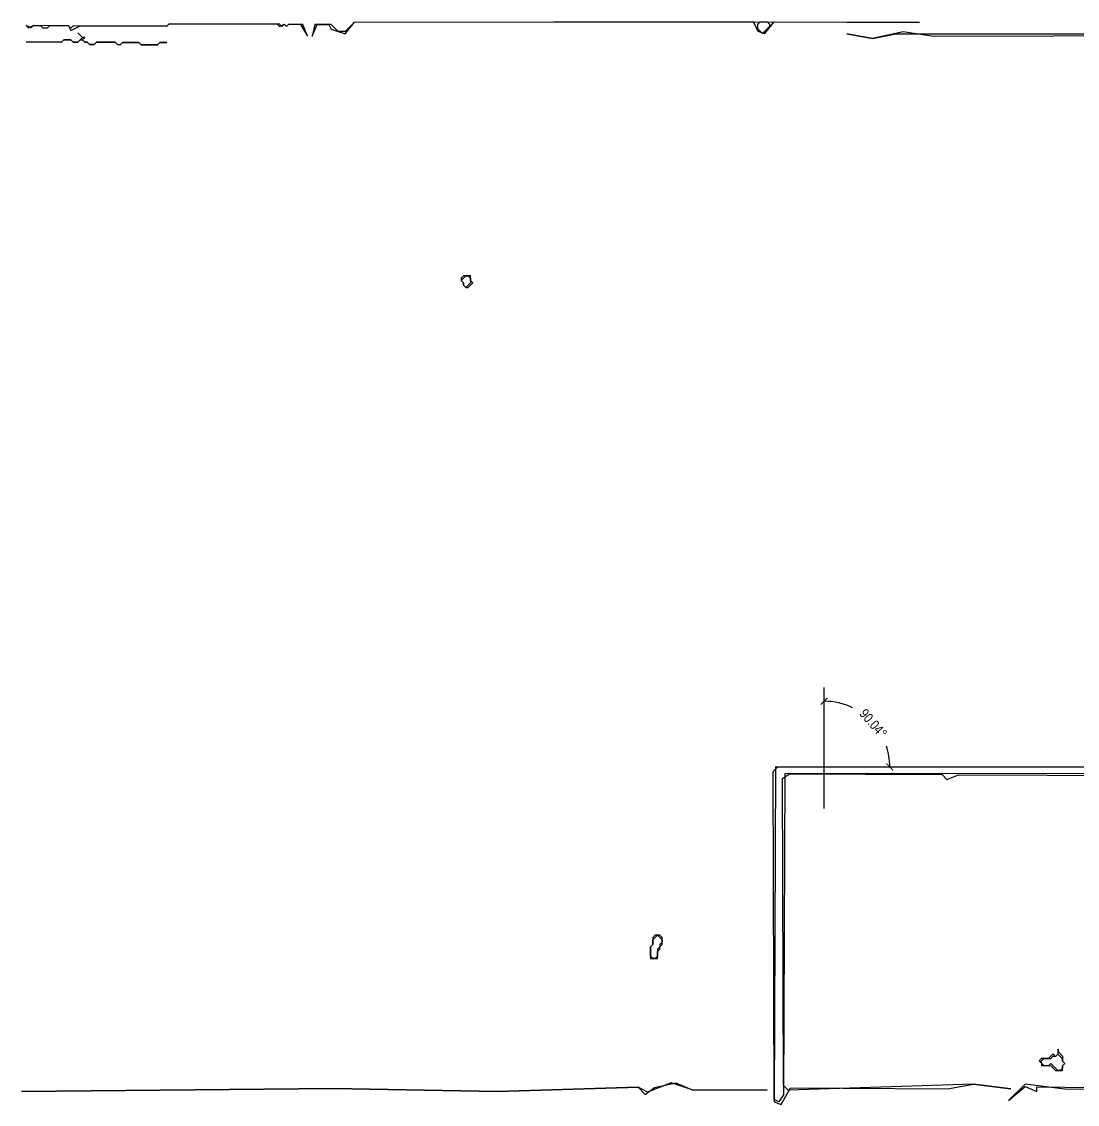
# Model space of a CAD drawing. Header units: inches. Extents: x 0 to 116, y 0 to 63.
# Drawn here: x 0.01 to 27.21, y 35.32 to 63.23 of the extents above; entities that cross this region are included whole.
import ezdxf

# ---------------------------------------------------------------- set-up
doc = ezdxf.new("R2010")
doc.units = ezdxf.units.IN
doc.styles.add('OpenSansCondensed-Light', font='OpenSansCondensed-Light.ttf')
doc.dimstyles.new('EZDXF', dxfattribs={"dimtxt": 0.25, "dimasz": 0.175, "dimexe": 0.375, "dimexo": 0.125, "dimgap": 0.1, "dimtad": 1, "dimlfac": 100, "dimzin": 12, "dimdsep": 46, "dimtxsty": 'OpenSansCondensed-Light', "dimblk": 'ARCHTICK', "dimcen": 2.5, "dimazin": 3, "dimtfac": 0.5, "dimtmove": 2, "dimatfit": 3, "dimarcsym": 0})

# ---------------------------------------------------------------- blocks, each defined once
blk = doc.blocks.new('_ARCHTICK')
at = {"color": 0, "linetype": 'ByBlock', "const_width": 0.15}
blk.add_lwpolyline([(-0.5, -0.5), (0.5, 0.5)], dxfattribs=at)
blk = doc.blocks.new('*D4')
at = {"color": 0, "lineweight": -2, "transparency": 16777216}
for start, end in [(64.4064, 90), (359.9561, 18.5632)]:
    blk.add_arc((20.687, 44.018), 1.693, start, end, dxfattribs=at)
at = {"layer": 'Defpoints', "color": 0, "transparency": 16777216}
for p in [(20.687, 46.064), (21.534, 45.484), (19.498, 44.018), (53.081, 43.993), (20.687, 42.947)]:
    blk.add_point(p, dxfattribs=at)
at = {"color": 0, "lineweight": -2, "transparency": 16777216, "xscale": 0.175, "yscale": 0.175, "zscale": 0.175}
for p, rotation in [((20.687, 45.711), 180), ((22.38, 44.016), 269.9560990373841)]:
    blk.add_blockref('_ARCHTICK', p, dxfattribs=dict(at, rotation=rotation))
at = {"color": 0, "transparency": 16777216, "insert": (21.955, 45.139), "char_height": 0.25, "attachment_point": 5, "rotation": 311.4848, "style": 'OpenSansCondensed-Light'}
blk.add_mtext('90.04°', dxfattribs=at)

msp = doc.modelspace()

# ---------------------------------------------------------------- linework, layer by layer
msp.add_line((20.68657, 42.94668), (20.68657, 46.06425))
for points in [[(7.37946, 62.85589), (7.25998, 63.15842), (6.89759, 63.16), (6.83692, 63.09986), (6.77679, 63.16052), (6.71612, 63.10039), (6.65599, 63.16105), (3.81722, 63.17344), (3.75655, 63.1133), (1.34058, 63.12384), (1.27991, 63.06371), (1.21978, 63.12437), (0.31379, 63.12832), (0.25312, 63.06819), (0.13259, 63.12911), (0.19272, 63.06845), (0.31379, 63.12832), (0.49498, 63.12753), (0.55512, 63.06687), (0.67592, 63.06634), (0.73658, 63.12648), (1.21978, 63.12437), (1.27965, 63.00331), (1.52177, 63.12305), (3.75655, 63.1133), (3.81722, 63.17344), (6.59559, 63.16131), (6.65573, 63.10065), (6.77679, 63.16052), (6.83692, 63.09986), (6.89759, 63.16), (7.19958, 63.15868)], [(7.37946, 62.85589), (7.25998, 63.15842), (6.89759, 63.16), (6.83692, 63.09986), (6.77679, 63.16052), (6.71612, 63.10039), (6.65599, 63.16105), (3.81722, 63.17344), (3.75655, 63.1133), (1.34058, 63.12384), (1.27991, 63.06371), (1.21978, 63.12437), (0.31379, 63.12832), (0.25312, 63.06819), (0.13259, 63.12911), (0.19272, 63.06845), (0.31379, 63.12832), (0.49498, 63.12753), (0.55512, 63.06687), (0.67592, 63.06634), (0.73658, 63.12648), (1.21978, 63.12437), (1.27965, 63.00331), (1.52177, 63.12305), (3.75655, 63.1133), (3.81722, 63.17344), (6.59559, 63.16131), (6.65573, 63.10065), (6.77679, 63.16052), (6.83692, 63.09986), (6.89759, 63.16), (7.19958, 63.15868)], [(7.50026, 62.85536), (7.62238, 63.15683), (7.92438, 63.15552), (7.98425, 63.03445), (8.34612, 62.91207), (8.58903, 63.21302), (18.8572, 63.22861), (18.97694, 62.98649), (19.15788, 62.9253), (19.40079, 63.22624), (23.14556, 63.2099), (8.58903, 63.21302), (8.34638, 62.97247), (8.16518, 62.97326), (7.98478, 63.15525), (7.56198, 63.1571)], [(7.50026, 62.85536), (7.62238, 63.15683), (7.92438, 63.15552), (7.98425, 63.03445), (8.34612, 62.91207), (8.58903, 63.21302), (18.8572, 63.22861), (18.97694, 62.98649), (19.15788, 62.9253), (19.40079, 63.22624), (23.14556, 63.2099), (8.58903, 63.21302), (8.34638, 62.97247), (8.16518, 62.97326), (7.98478, 63.15525), (7.56198, 63.1571)], [(18.97721, 63.04689), (18.97774, 63.16769), (19.0384, 63.22782), (19.2196, 63.22703), (19.27973, 63.16637), (19.27947, 63.10597), (19.09748, 62.92556)], [(0.13074, 62.70632), (1.03673, 62.70236), (1.0974, 62.7625), (1.2786, 62.76171), (1.33873, 62.70105), (1.45953, 62.70052), (1.52019, 62.76066), (1.58059, 62.76039), (1.64073, 62.69973), (1.70113, 62.69947), (1.76126, 62.6388), (1.88206, 62.63828), (1.94273, 62.69841), (2.42592, 62.6963), (2.48606, 62.63564), (2.54646, 62.63538), (2.60712, 62.69551), (3.02992, 62.69367), (3.09005, 62.63301), (3.51285, 62.63116), (3.57351, 62.6913), (3.75471, 62.69051), (3.57351, 62.6913), (3.51285, 62.63116), (3.09005, 62.63301), (3.02992, 62.69367), (2.60712, 62.69551), (2.54646, 62.63538), (2.48606, 62.63564), (2.42592, 62.6963), (1.94273, 62.69841), (1.88206, 62.63828), (1.76126, 62.6388), (1.70113, 62.69947), (1.64073, 62.69973), (1.58059, 62.76039), (1.64126, 62.82053), (1.58086, 62.82079), (1.46058, 62.94212), (1.58086, 62.82079), (1.45953, 62.70052), (1.33873, 62.70105), (1.2786, 62.76171), (1.0974, 62.7625), (1.03673, 62.70236)], [(0.13074, 62.70632), (1.03673, 62.70236), (1.0974, 62.7625), (1.2786, 62.76171), (1.33873, 62.70105), (1.45953, 62.70052), (1.52019, 62.76066), (1.58059, 62.76039), (1.64073, 62.69973), (1.70113, 62.69947), (1.76126, 62.6388), (1.88206, 62.63828), (1.94273, 62.69841), (2.42592, 62.6963), (2.48606, 62.63564), (2.54646, 62.63538), (2.60712, 62.69551), (3.02992, 62.69367), (3.09005, 62.63301), (3.51285, 62.63116), (3.57351, 62.6913), (3.75471, 62.69051), (3.57351, 62.6913), (3.51285, 62.63116), (3.09005, 62.63301), (3.02992, 62.69367), (2.60712, 62.69551), (2.54646, 62.63538), (2.48606, 62.63564), (2.42592, 62.6963), (1.94273, 62.69841), (1.88206, 62.63828), (1.76126, 62.6388), (1.70113, 62.69947), (1.64073, 62.69973), (1.58059, 62.76039), (1.64126, 62.82053), (1.58086, 62.82079), (1.46058, 62.94212), (1.58086, 62.82079), (1.45953, 62.70052), (1.33873, 62.70105), (1.2786, 62.76171), (1.0974, 62.7625), (1.03673, 62.70236)], [(48.33133, 62.91881), (23.50637, 62.84592), (22.72171, 62.97015), (21.93573, 62.79238), (21.27186, 62.91607), (21.93573, 62.79238), (22.54025, 62.91054)], [(48.33133, 62.91881), (23.50637, 62.84592), (22.72171, 62.97015), (21.93573, 62.79238), (21.27186, 62.91607), (21.93573, 62.79238), (22.54025, 62.91054)], [(11.39934, 56.67749), (11.33868, 56.61736), (11.33842, 56.55696), (11.39855, 56.49629), (11.39829, 56.43589), (11.45843, 56.37523), (11.51883, 56.37497), (11.64015, 56.49524), (11.58002, 56.5559), (11.58054, 56.6767)], [(11.39934, 56.67749), (11.33868, 56.61736), (11.33842, 56.55696), (11.39855, 56.49629), (11.39829, 56.43589), (11.45843, 56.37523), (11.51883, 56.37497), (11.64015, 56.49524), (11.58002, 56.5559), (11.58054, 56.6767)], [(11.52014, 56.67697), (11.58028, 56.6163), (11.57975, 56.4955), (11.45843, 56.37523), (11.39829, 56.43589), (11.39855, 56.49629), (11.33842, 56.55696), (11.45974, 56.67723)], [(55.19477, 43.98348), (55.13385, 43.86294), (19.67859, 43.83645), (19.64249, 35.56172), (19.5209, 35.38105), (19.40036, 35.44198), (19.37686, 43.89816), (19.49819, 44.01843), (53.08079, 43.9927), (54.8933, 44.1056)], [(55.25517, 43.98321), (54.8933, 44.1056), (53.08079, 43.9927), (19.43779, 44.0187), (19.4001, 35.38158), (19.58103, 35.32039), (19.82448, 35.74213), (23.87124, 35.72447), (24.53616, 35.84237), (25.50202, 35.71736), (24.53616, 35.84237), (19.76381, 35.682), (19.64354, 35.80332), (19.61767, 43.71591), (19.79939, 43.83592), (23.72536, 43.81879), (23.84563, 43.69746), (24.14815, 43.81694), (33.26846, 43.77715), (33.38847, 43.59542), (33.38926, 43.77662), (33.56993, 43.65503), (33.81232, 43.83518), (54.71079, 43.80439)], [(55.25517, 43.98321), (54.8933, 44.1056), (53.08079, 43.9927), (19.43779, 44.0187), (19.4001, 35.38158), (19.58103, 35.32039), (19.82448, 35.74213), (23.87124, 35.72447), (24.53616, 35.84237), (25.50202, 35.71736), (24.53616, 35.84237), (19.76381, 35.682), (19.64354, 35.80332), (19.61767, 43.71591), (19.79939, 43.83592), (23.72536, 43.81879), (23.84563, 43.69746), (24.14815, 43.81694), (33.26846, 43.77715), (33.38847, 43.59542), (33.38926, 43.77662), (33.56993, 43.65503), (33.81232, 43.83518), (54.71079, 43.80439)], [(16.45924, 39.68285), (16.33844, 39.68338), (16.27778, 39.62324), (16.27699, 39.44205), (16.21632, 39.38191), (16.21501, 39.07991), (16.3962, 39.07912), (16.397, 39.26032), (16.45766, 39.32046), (16.45792, 39.38086), (16.51858, 39.44099), (16.51938, 39.62219)], [(16.45924, 39.68285), (16.33844, 39.68338), (16.27778, 39.62324), (16.27699, 39.44205), (16.21632, 39.38191), (16.21501, 39.07991), (16.3962, 39.07912), (16.397, 39.26032), (16.45766, 39.32046), (16.45792, 39.38086), (16.51858, 39.44099), (16.51938, 39.62219)], [(16.39884, 39.68312), (16.51911, 39.56179), (16.51885, 39.50139), (16.45819, 39.44125), (16.45792, 39.38086), (16.39726, 39.32072), (16.39647, 39.13952), (16.33581, 39.07939), (16.27541, 39.07965), (16.21527, 39.14031), (16.21632, 39.38191), (16.27699, 39.44205), (16.27751, 39.56284)], [(26.89411, 36.37569), (26.83397, 36.43635), (26.8345, 36.55715), (26.71423, 36.67848), (26.71449, 36.73888), (26.71396, 36.61808), (26.6533, 36.55794), (26.59317, 36.61861), (26.47184, 36.49833), (26.29064, 36.49912), (26.22998, 36.43899), (26.29011, 36.37833), (26.28985, 36.31793), (26.53145, 36.31687), (26.65172, 36.19555), (26.83292, 36.19476), (26.83345, 36.31555)], [(26.89411, 36.37569), (26.83397, 36.43635), (26.8345, 36.55715), (26.71423, 36.67848), (26.71449, 36.73888), (26.71396, 36.61808), (26.6533, 36.55794), (26.59317, 36.61861), (26.47184, 36.49833), (26.29064, 36.49912), (26.22998, 36.43899), (26.29011, 36.37833), (26.28985, 36.31793), (26.53145, 36.31687), (26.65172, 36.19555), (26.83292, 36.19476), (26.83345, 36.31555)], [(26.89411, 36.37569), (26.83345, 36.31555), (26.83318, 36.25516), (26.77252, 36.19502), (26.71212, 36.19528), (26.53171, 36.37727), (26.47105, 36.31714), (26.35025, 36.31766), (26.29011, 36.37833), (26.29038, 36.43873), (26.35104, 36.49886), (26.53224, 36.49807), (26.5929, 36.55821), (26.6533, 36.55794), (26.71396, 36.61808), (26.83424, 36.49675), (26.83397, 36.43635)], [(40.90414, 35.71055), (38.42776, 35.72136), (38.24683, 35.78255), (38.12708, 36.02467), (38.18669, 35.84321), (38.06537, 35.72294), (35.04566, 35.79652), (33.95794, 35.68046), (26.89121, 35.7113), (25.86495, 35.83658), (25.44031, 35.41562), (25.86468, 35.77618), (26.16615, 35.65406), (26.16668, 35.77486), (34.07874, 35.67994), (35.89125, 35.79283), (36.79698, 35.72848), (36.85632, 35.48661), (36.85711, 35.66781), (37.03884, 35.78782)], [(40.90414, 35.71055), (38.42776, 35.72136), (38.24683, 35.78255), (38.12708, 36.02467), (38.18669, 35.84321), (38.06537, 35.72294), (35.04566, 35.79652), (33.95794, 35.68046), (26.89121, 35.7113), (25.86495, 35.83658), (25.44031, 35.41562), (25.86468, 35.77618), (26.16615, 35.65406), (26.16668, 35.77486), (34.07874, 35.67994), (35.89125, 35.79283), (36.79698, 35.72848), (36.85632, 35.48661), (36.85711, 35.66781), (37.03884, 35.78782)], [(19.22022, 35.68437), (17.28744, 35.6928), (16.74463, 35.87637), (16.13959, 35.63741), (15.89851, 35.75926), (12.27402, 35.65428), (8.04633, 35.73312), (0.01267, 35.64738), (8.04633, 35.73312), (12.27402, 35.65428), (15.89851, 35.75926), (16.07892, 35.57727), (16.32131, 35.75742), (16.86543, 35.87584), (17.28744, 35.6928)], [(19.22022, 35.68437), (17.28744, 35.6928), (16.74463, 35.87637), (16.13959, 35.63741), (15.89851, 35.75926), (12.27402, 35.65428), (8.04633, 35.73312), (0.01267, 35.64738), (8.04633, 35.73312), (12.27402, 35.65428), (15.89851, 35.75926), (16.07892, 35.57727), (16.32131, 35.75742), (16.86543, 35.87584), (17.28744, 35.6928)]]:
    msp.add_lwpolyline(points, close=True)

# ---------------------------------------------------------------- dimensions: what is measured, and where the dimension line sits
dim = msp.add_angular_dim_2l(base=(21.53363, 45.48382), line1=((19.49819, 44.01843), (53.08079, 43.9927)), line2=((20.68657, 42.94668), (20.68657, 46.06425)), dimstyle='EZDXF', override={"dimfxl": 1})
dim.commit()
dim.dimension.update_dxf_attribs({"geometry": '*D4', "text_midpoint": (21.95513, 45.13926), "dimtype": 162})

doc.saveas('drawing.dxf')
